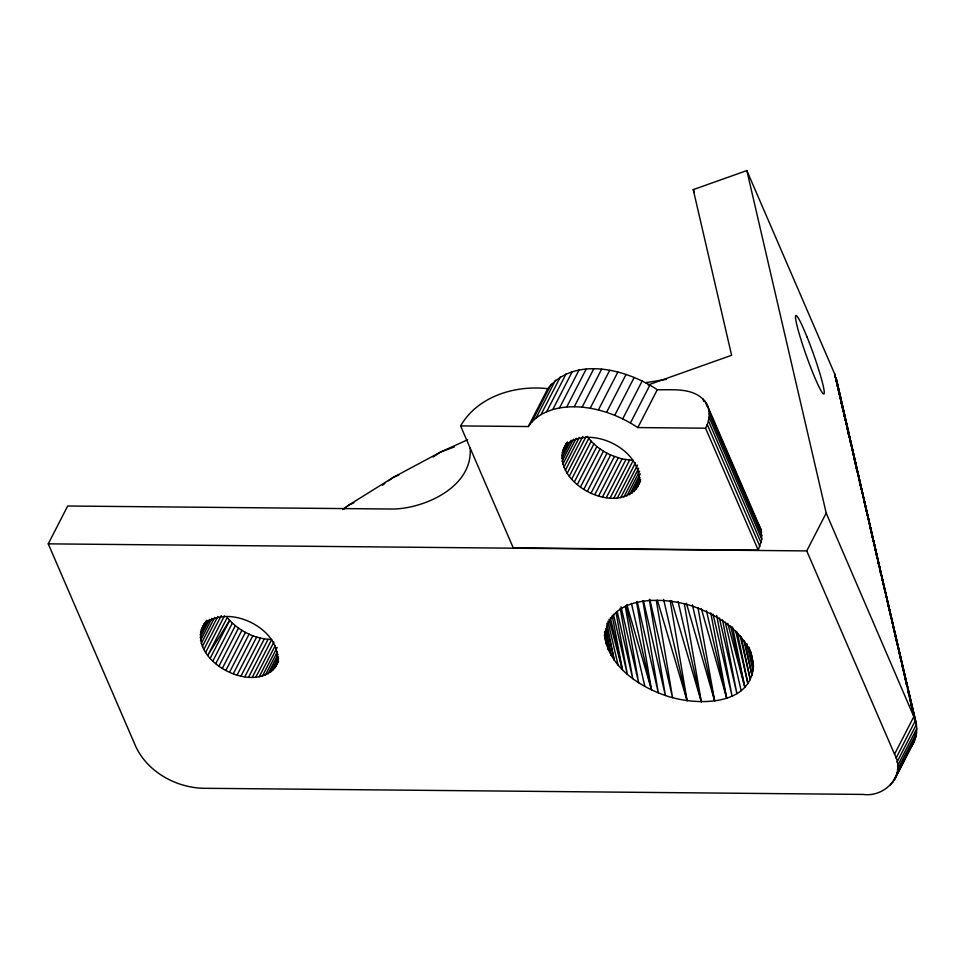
<?xml version="1.0" encoding="UTF-8"?>
<svg xmlns="http://www.w3.org/2000/svg" width="965" height="965" viewBox="0 0 965 965"><rect width="100%" height="100%" fill="white"/><g stroke="black" fill="none" stroke-linecap="round" stroke-linejoin="round"><path stroke-width="1.45" d="M278.535 661.254C260.707 700.988 181.239 659.626 205.159 622.449M470.184 448.17C472.922 486.432 425.867 508.241 393.274 509.05L67.695 506.01L48.25 543.85L136.029 747.127C147.983 771.94 175.546 787.247 202.578 788.272L863.12 794.424C884.917 797.585 906.328 775.245 894.531 754.208L806.752 550.919L826.197 513.091L746.85 170.576L693.232 189.623L731.615 355.289L648.239 384.914M892.601 782.832L910.526 747.959C916.328 740.155 918.246 729.733 915.447 720.409L834.629 373.853L746.85 170.576M758.237 550.183L705.56 428.195C710.71 419.039 710.94 406.241 702.701 398.774C690.494 387.58 672.364 390.125 657.298 389.715C626.466 369.233 574.79 355.506 547.77 388.69L528.313 426.542L460.594 425.915L513.259 547.891L758.237 550.183L761.783 539.17L760.794 529.073L706.79 404.082M605.332 635.585C608.252 594.344 665.066 596.406 693.328 606.454C720.107 615.996 750.637 635.32 753.388 666.345C750.408 707.574 693.642 705.536 665.368 695.476C637.889 685.934 608.674 666.176 604.464 635.103L606.828 645.32L604.633 632.702L608.638 650.313L604.548 631.363M640.507 481.016C622.485 522.825 541.751 480.353 567.372 441.982M637.395 487.313C649.059 452.718 590.025 421.789 565.357 445.902M275.857 666.465C287.534 631.882 228.488 600.93 203.82 625.055M201.239 629.626L204.592 623.101M200.479 632.172L206.51 620.435M205.617 623.064L206.968 620.459M200.129 634.861L207.499 620.507M200.129 637.672L209.514 619.409M200.503 640.579L211.89 618.396M201.263 643.522L214.664 617.431M202.361 646.526L217.776 616.526M203.844 649.517L221.275 615.598M205.629 652.473L224.411 615.947M210.213 658.226L229.658 620.386L227.209 617.552L207.777 655.38L229.658 620.386C240.514 631.785 255.894 639.12 271.696 639.518L252.263 677.346M212.903 660.941L232.348 623.113M215.871 663.522L235.315 625.682M219.055 665.934L238.5 628.106M222.445 668.178L241.889 630.35M225.979 670.217L245.424 632.377M229.646 672.026L249.091 634.198M233.385 673.582L252.83 635.754M237.197 674.897L256.642 637.069M241.045 675.946L260.49 638.106M244.857 676.706L264.301 638.878M248.596 677.165L268.041 639.337M255.797 677.237L273.903 642.014M259.187 676.839L275.278 645.537M262.371 676.139L277.124 647.443M265.315 675.162L277.389 651.677M268.017 673.908L278.077 654.342M270.477 672.412L278.523 656.755M272.588 670.651L278.62 658.902M274.386 668.661L278.415 660.832M528.313 426.542L531.787 422.043L551.232 384.191M531.787 422.043L536.033 418.05L555.49 380.198M536.033 418.05L540.991 414.612L560.448 376.76M540.991 414.612L546.612 411.753L566.069 373.901M546.612 411.753L552.812 409.498L572.269 371.646M552.812 409.498L559.543 407.918L579 370.078M559.543 407.918L566.72 406.977L586.177 369.125M566.72 406.977L574.296 406.723L593.752 368.871M574.296 406.723L582.148 407.121L601.605 369.269M562.776 450.474L566.576 442.875M562.016 453.019L567.384 442.573M561.642 455.709L568.349 442.658M561.666 458.52L571.051 440.245M562.04 461.427L573.439 439.232M582.148 407.121L590.206 408.207L609.663 370.355M562.764 464.37L576.189 438.267M563.898 467.374L579.326 437.35M565.357 470.365L582.8 436.433M590.206 408.207L598.396 409.92L617.841 372.068M567.167 473.32L585.948 436.771M569.302 476.228L588.759 438.375L587.335 436.433M571.726 479.062L591.183 441.222L588.759 438.375M598.396 409.92L606.587 412.308L626.044 374.456M574.44 481.788L593.885 443.936L591.183 441.222M577.408 484.37L596.853 446.518L593.885 443.936M606.587 412.308L614.741 415.3L634.186 377.448M580.592 486.782L600.049 448.93L596.853 446.518M583.982 489.026L603.427 451.174L600.049 448.93M614.741 415.3L622.715 418.858L642.171 381.006M587.516 491.064L606.973 453.212L603.427 451.174M591.183 492.874L610.628 455.022L622.027 458.942L633.257 460.365L613.8 498.205M705.56 428.195L637.841 427.567L630.434 422.959L649.891 385.107M594.923 494.43L614.379 456.578M598.734 495.745L618.191 457.893M637.841 427.567L657.298 389.715M602.582 496.794L622.027 458.942M606.394 497.554L625.851 459.702M610.133 498.012L629.59 460.16M617.335 498.085L635.44 462.838M620.724 497.687L637.491 465.058M623.909 496.987L638.673 468.278M626.852 495.998L639.602 471.209M629.554 494.756L640.29 473.875M632.015 493.26L640.06 477.591M634.126 491.499L640.169 479.75M639.24 482.391L640.591 479.786M635.923 489.508L639.276 482.983M894.531 754.208L913.976 716.368L834.629 373.853L916.364 724.498L897.016 762.145M896.027 758.2L915.447 720.409L874.326 545.104L907.016 685.982M897.534 765.993L916.75 728.599M897.51 769.744L916.569 732.664M890.188 785.486L891.539 782.856M897.04 773.315L915.869 736.681L915.194 733.75M894.555 779.901L914.615 740.601M460.594 425.915C477.711 396.217 515.226 384.926 547.77 388.69M344.059 508.929L348.727 505.117L393.467 477.265L440.547 452.066L467.699 439.726M342.744 509.436L348.727 505.117L353.853 502.789M382.478 485.202L384.914 483.441M388.581 480.787L393.467 477.265L398.979 474.913M433.128 456.94L440.547 452.066L454.455 446.855M645.766 382.671L666.538 379.293M48.25 543.85L806.752 550.919M606.973 453.212L610.628 455.022M622.715 418.858L630.434 422.959M758.249 524.212L760.794 529.073M693.232 189.623L694.426 192.385M826.197 513.091L915.447 720.409M704.969 401.307L707.333 406.784M708.515 409.522L761.626 532.282M702.701 398.774L703.883 401.512M709.287 413.683L761.952 535.672M709.106 417.182L761.783 539.17M708.431 420.8L761.096 542.788M707.224 424.479L759.901 546.467M657.394 600.23L687.08 700.674L670.192 600.833M671.604 600.652L701.302 701.796L684.342 603.849M686.404 603.234L714.655 700.928L697.985 607.757M626.792 604.488L651.472 689.83L636.55 601.665M701.29 608.529L726.681 698.165L710.795 612.823M727.779 623.378L744.847 687.357L732.604 627.057M609.024 619.325L622.425 669.794L612.232 615.718M748.816 647.479L753.388 666.345L749.093 647.382M750.83 652.219L751.868 656.61M841.106 402.526L843.157 411.283M843.844 414.202L845.207 420.052M846.92 427.35L848.971 436.108M849.646 439.027L851.021 444.865M852.722 452.163L857.849 474.056M858.536 476.975L861.6 490.111M862.288 493.031L877.221 558.265L875.858 552.39M847.921 431.982L848.935 436.385M853.711 456.952L854.737 461.354M855.412 464.286L856.775 470.16M859.501 481.909L860.527 486.312M864.278 502.463L866.317 511.281M870.068 527.433L873.132 540.641M879.61 568.542L880.973 574.416M881.648 577.36L882.673 581.762M883.361 584.694L884.724 590.568M887.45 602.317L890.514 615.537M893.24 627.274L897.329 644.897M899.03 652.244L901.081 661.049M901.756 663.992L903.119 669.867M904.82 677.201L906.871 686.019M907.546 688.95L908.909 694.824M910.622 702.17L912.661 710.976L907.679 688.926M913.348 713.919L914.711 719.794M750.589 651.279L752.965 661.52M748.985 647.322L753.388 666.345M746.886 643.715L747.561 646.622M746.994 644.837L753.062 671.013M743.931 640.483L752.049 675.5L744.703 641.677M740.155 635.875L750.324 679.734L741.253 637.021M735.728 631.038L747.935 683.702L737.224 632.135M730.638 625.971L744.847 687.357M725.27 622.111L741.156 690.675M719.359 617.974L736.874 693.582L722.544 619.844M713.026 614.078L732.037 696.091L716.706 615.477M706.428 610.761L726.681 698.165M692.4 604.862L714.655 700.928M678.093 601.617L701.302 701.796M663.606 599.422L687.08 700.674M649.795 599.398L672.557 697.659L656.321 600.459M643.426 600.737L665.368 695.476L649.336 599.458M637.165 601.521L658.311 692.858L642.883 600.893M631.436 603.427L651.472 689.83M626.261 606.104L644.873 686.429M621.038 606.816L638.625 682.689L625.284 606.225M617.178 611.484L632.75 678.648L620.218 608.36M613.426 614.307L627.334 674.342L616.104 612.968M610.338 617.66L622.425 669.794M607.926 621.315L618.07 665.078M606.563 626.876L614.283 660.229L606.864 623.342M605.694 631.81L611.135 655.295L605.634 628.939M875.05 547.155L836.209 378.28L894.507 631.954M895.182 634.874L901.25 661.242M901.925 664.161L906.979 686.127M907.655 689.058L908.994 694.921M909.669 697.852L912.709 711.024M879.537 568.53L880.864 574.392M837.572 386.7L837.222 382.984L876.98 555.804M807.114 337.171L803.555 328.679A41.664 3.631 70.4 0 0 800.829 339.125A41.664 3.631 70.4 0 0 823.796 394.01A41.664 3.631 70.4 0 0 807.114 337.171M878.922 565.611L877.559 559.736L878.874 565.599M914.724 719.818L913.385 713.955L914.736 719.781"/></g></svg>
